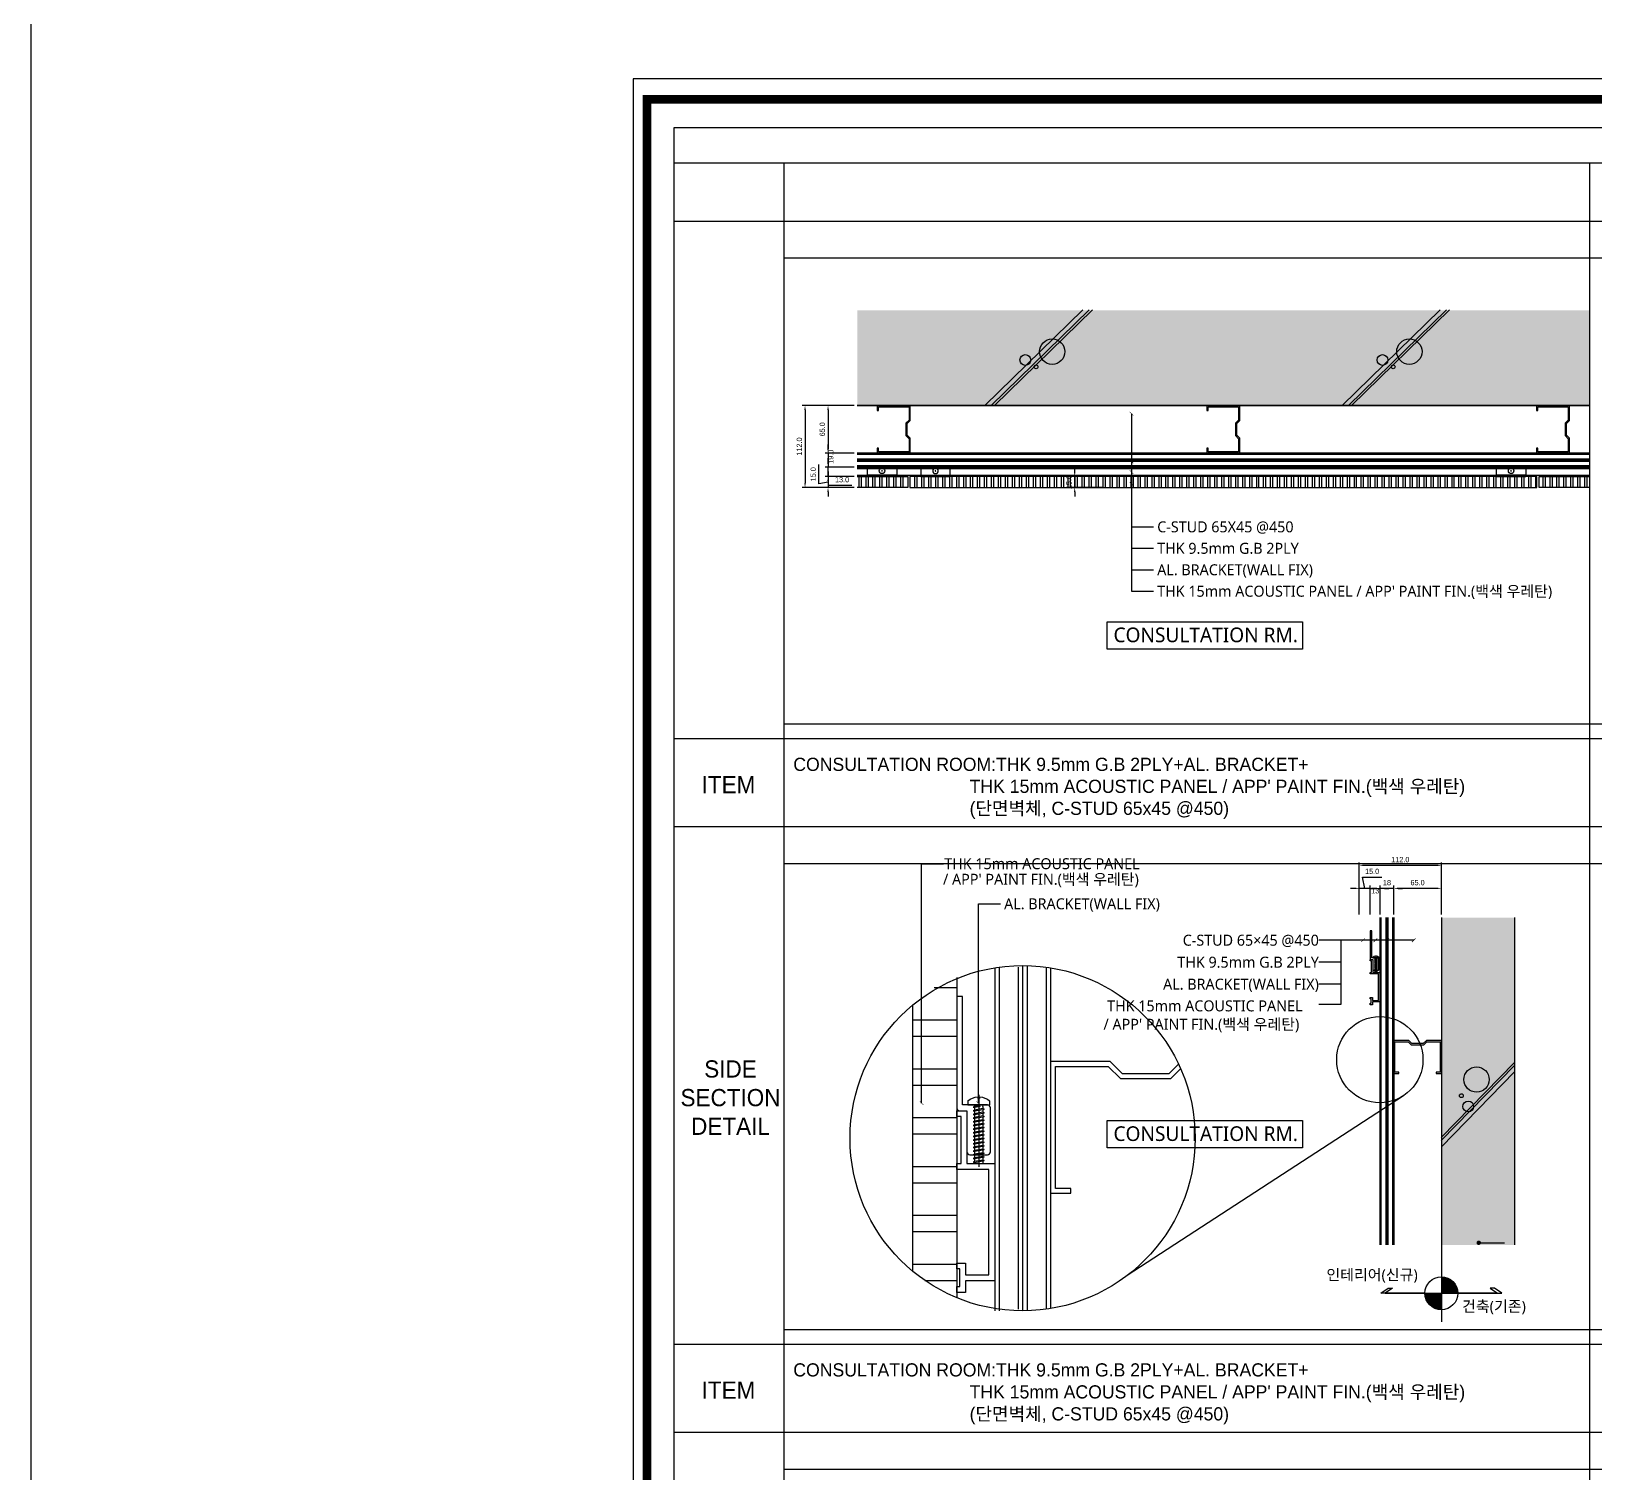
# Model space of a CAD drawing. Header units: millimetres. Extents: x 7297 to 60227, y -7497 to 19324.
# Drawn here: x 52155 to 54290, y -5437 to -3469 of the extents above; entities that cross this region are included whole.
import ezdxf
from ezdxf.enums import TextEntityAlignment as Align

# ---------------------------------------------------------------- set-up
doc = ezdxf.new("R2010")
doc.units = ezdxf.units.MM
for name, color, linetype in [('NS_AL_MOLD', 7, 'Continuous'), ('NS_BRACKET_NUTS', 1, 'Continuous'), ('NS_COL_CYAN', 4, 'Continuous'), ('NS_COL_L-GREY', 8, 'Continuous'), ('NS_COL_MAGENTA', 6, 'Continuous'), ('NS_COL_RED', 1, 'Continuous'), ('NS_COL_WHITE', 7, 'Continuous'), ('NS_COL_YELLOW', 2, 'Continuous'), ('NS_CON', 8, 'Continuous'), ('NS_CON_LINE', 2, 'Continuous'), ('NS_DIM', 1, 'Continuous'), ('NS_FORM', 7, 'Continuous'), ('NS_FRAME', 253, 'Continuous'), ('NS_TEXT', 2, 'Continuous'), ('NS_TEXT_TITLE', 141, 'Continuous')]:
    doc.layers.add(name, color=color, linetype=linetype)
doc.styles.add('DH-TEXT', font='')
doc.styles.add('DH-TITLE', font='')
doc.styles.add('Expo M', font='Expo M.ttf')
doc.styles.add('HY울름도M', font='')
doc.styles.add('MAIN FONT', font='')
doc.styles.add('TEXT', font='malgun.ttf', dxfattribs={"height": 1})
doc.styles.get('DH-TEXT').set_extended_font_data('Modern H Medium')
doc.styles.get('DH-TITLE').set_extended_font_data('Hyundai B Hinted')
doc.styles.get('HY울름도M').set_extended_font_data('GungsuhChe')
doc.styles.get('MAIN FONT').set_extended_font_data('HY울릉도L')
doc.dimstyles.new('DA-10-IN', dxfattribs={"dimscale": 10, "dimtxt": 1.5, "dimasz": 0.6, "dimexe": 1, "dimexo": 1, "dimgap": 0.5, "dimtad": 1, "dimdec": 0, "dimrnd": 0.05, "dimdsep": 46, "dimlunit": 6, "dimtxsty": 'HY울름도M', "dimblk": 'DOT', "dimcen": 2.5, "dimdle": 1, "dimclrd": 8, "dimclre": 8, "dimclrt": 7, "dimadec": 0, "dimazin": 0, "dimtfac": 1, "dimtdec": 0, "dimtix": 1, "dimtmove": 2, "dimatfit": 3, "dimldrblk": 'DOT', "dimfxl": 1, "dimlwd": -1, "dimlwe": -1, "dimarcsym": 0})
doc.dimstyles.new('IZM-GDSI(leader)-10(tick)', dxfattribs={"dimscale": 10, "dimtxt": 1, "dimasz": 0.5, "dimexe": 1, "dimexo": 2, "dimgap": 0.7, "dimtad": 1, "dimdec": 0, "dimrnd": 0.05, "dimdsep": 46, "dimlunit": 6, "dimtxsty": 'MAIN FONT', "dimblk": 'ARCHTICK', "dimcen": 2.5, "dimdle": 1, "dimclrd": 256, "dimclre": 256, "dimclrt": 7, "dimadec": 0, "dimazin": 0, "dimtfac": 1, "dimtdec": 0, "dimtix": 1, "dimtmove": 2, "dimatfit": 3, "dimldrblk": 'ARCHTICK', "dimfxl": 1, "dimlwd": -1, "dimlwe": -1, "dimarcsym": 0})
doc.dimstyles.new('N-SPACE', dxfattribs={"dimscale": 4, "dimtxt": 1.8, "dimasz": 1.5, "dimexe": 1, "dimexo": 1, "dimgap": 1, "dimtad": 1, "dimtoh": 1, "dimdec": 1, "dimzin": 1, "dimdsep": 46, "dimtxsty": 'Expo M', "dimcen": 2, "dimclrd": 1, "dimclre": 1, "dimclrt": 2, "dimadec": 1, "dimazin": 0, "dimtfac": 1, "dimtdec": 1, "dimtix": 1, "dimtmove": 1, "dimatfit": 3, "dimfxl": 1, "dimtolj": 1, "dimtzin": 1, "dimarcsym": 0})
pattern_1 = [(90, (-83503.491, -431231.584), (-9.525, 2e-15), []), (90, (-83500.316, -431228.409), (-9.525, 2e-15), [])]

# ---------------------------------------------------------------- blocks, each defined once
blk = doc.blocks.new('_ArchTick')
at = {"linetype": 'ByBlock', "const_width": 0.15}
blk.add_lwpolyline([(-0.5, -0.5), (0.5, 0.5)], dxfattribs=at)
blk = doc.blocks.new('*D628')
at = {"layer": 'NS_DIM', "color": 1, "lineweight": -2, "transparency": 16777216}
for p, q in [((54015.1, -4675.1), (54015.1, -4635.3)), ((54074.1, -4639.3), (54021.1, -4639.3)), ((54080.1, -4675.1), (54080.1, -4635.3))]:
    blk.add_line(p, q, dxfattribs=at)
at = {"layer": 'NS_DIM', "color": 1, "transparency": 16777216}
for points in [[(54021.1, -4638.3), (54021.1, -4640.3), (54015.1, -4639.3)], [(54074.1, -4638.3), (54074.1, -4640.3), (54080.1, -4639.3)]]:
    blk.add_solid(points, dxfattribs=at)
at = {"layer": 'NS_DIM', "color": 2, "transparency": 16777216, "insert": (54047.6, -4631.5), "char_height": 7.2, "attachment_point": 5, "style": 'Expo M'}
blk.add_mtext('\\A1;65.0', dxfattribs=at)
blk = doc.blocks.new('*D627')
at = {"layer": 'NS_DIM', "color": 1, "lineweight": -2, "transparency": 16777216}
for p, q in [((53990.6, -4639.3), (53984.6, -4639.3)), ((53996.6, -4675.1), (53996.6, -4635.3)), ((54015.1, -4639.3), (53996.6, -4639.3)), ((54015.1, -4675.1), (54015.1, -4635.3)), ((54021.1, -4639.3), (54027.1, -4639.3))]:
    blk.add_line(p, q, dxfattribs=at)
at = {"layer": 'NS_DIM', "color": 1, "transparency": 16777216}
for points in [[(53990.6, -4638.3), (53990.6, -4640.3), (53996.6, -4639.3)], [(54021.1, -4638.3), (54021.1, -4640.3), (54015.1, -4639.3)]]:
    blk.add_solid(points, dxfattribs=at)
at = {"layer": 'NS_DIM', "color": 2, "transparency": 16777216, "insert": (54005.9, -4631.5), "char_height": 7.2, "attachment_point": 5, "style": 'Expo M'}
blk.add_mtext('\\A1;18', dxfattribs=at)
blk = doc.blocks.new('*D626')
at = {"layer": 'NS_DIM', "color": 1, "lineweight": -2, "transparency": 16777216}
for p, q in [((53968.1, -4675.1), (53968.1, -4603.9)), ((54074.1, -4607.9), (53974.1, -4607.9)), ((54080.1, -4675.1), (54080.1, -4603.9))]:
    blk.add_line(p, q, dxfattribs=at)
at = {"layer": 'NS_DIM', "color": 1, "transparency": 16777216}
for points in [[(53974.1, -4606.9), (53974.1, -4608.9), (53968.1, -4607.9)], [(54074.1, -4606.9), (54074.1, -4608.9), (54080.1, -4607.9)]]:
    blk.add_solid(points, dxfattribs=at)
at = {"layer": 'NS_DIM', "color": 2, "transparency": 16777216, "insert": (54024.1, -4600.1), "char_height": 7.2, "attachment_point": 5, "style": 'Expo M'}
blk.add_mtext('\\A1;112.0', dxfattribs=at)
blk = doc.blocks.new('_Dot')
at = {"linetype": 'ByBlock', "lineweight": -2}
blk.add_line((-0.5, 0), (-1, 0), dxfattribs=at)
at = {"linetype": 'ByBlock', "const_width": 0.5}
blk.add_lwpolyline([(-0.25, 0, 1), (0.25, 0, 1)], format="xyb", close=True, dxfattribs=at)
blk = doc.blocks.new('판넬 브라켓')
for points in [[(20, 11.5), (20, 0), (-20, 0), (-20, 11.5)], [(-20, 2), (-20, 0), (20, 0), (20, 2)]]:
    blk.add_lwpolyline(points, close=True)
for radius in [3.72, 0.314]:
    blk.add_circle((0, 7.8), radius)
blk = doc.blocks.new('*D625')
at = {"layer": 'NS_DIM', "color": 1, "lineweight": -2, "transparency": 16777216}
for p, q in [((53617.3, -4077.2), (53575.5, -4077.2)), ((53579.5, -4071.2), (53579.5, -4065.2)), ((53579.5, -4092.2), (53579.5, -4077.2)), ((53617.3, -4092.2), (53575.5, -4092.2)), ((53579.5, -4098.2), (53579.5, -4104.2))]:
    blk.add_line(p, q, dxfattribs=at)
at = {"layer": 'NS_DIM', "color": 1, "transparency": 16777216}
for points in [[(53578.5, -4071.2), (53580.5, -4071.2), (53579.5, -4077.2)], [(53578.5, -4098.2), (53580.5, -4098.2), (53579.5, -4092.2)]]:
    blk.add_solid(points, dxfattribs=at)
at = {"layer": 'NS_DIM', "color": 2, "transparency": 16777216, "insert": (53571.7, -4084.7), "char_height": 7.2, "attachment_point": 5, "rotation": 90, "style": 'Expo M'}
blk.add_mtext('\\A1;15.0', dxfattribs=at)
blk = doc.blocks.new('*D624')
at = {"layer": 'NS_DIM', "color": 1, "lineweight": -2, "transparency": 16777216}
for p, q in [((53278.5, -3980.2), (53238.7, -3980.2)), ((53242.7, -3986.2), (53242.7, -4039.2)), ((53278.5, -4045.2), (53238.7, -4045.2))]:
    blk.add_line(p, q, dxfattribs=at)
at = {"layer": 'NS_DIM', "color": 1, "transparency": 16777216}
for points in [[(53241.7, -3986.2), (53243.7, -3986.2), (53242.7, -3980.2)], [(53241.7, -4039.2), (53243.7, -4039.2), (53242.7, -4045.2)]]:
    blk.add_solid(points, dxfattribs=at)
at = {"layer": 'NS_DIM', "color": 2, "transparency": 16777216, "insert": (53234.9, -4012.7), "char_height": 7.2, "attachment_point": 5, "rotation": 90, "style": 'Expo M'}
blk.add_mtext('\\A1;65.0', dxfattribs=at)
blk = doc.blocks.new('*D623')
at = {"layer": 'NS_DIM', "color": 1, "lineweight": -2, "transparency": 16777216}
for p, q in [((53278.5, -3980.2), (53207.3, -3980.2)), ((53211.3, -3986.2), (53211.3, -4086.2)), ((53278.5, -4092.2), (53207.3, -4092.2))]:
    blk.add_line(p, q, dxfattribs=at)
at = {"layer": 'NS_DIM', "color": 1, "transparency": 16777216}
for points in [[(53210.3, -3986.2), (53212.3, -3986.2), (53211.3, -3980.2)], [(53210.3, -4086.2), (53212.3, -4086.2), (53211.3, -4092.2)]]:
    blk.add_solid(points, dxfattribs=at)
at = {"layer": 'NS_DIM', "color": 2, "transparency": 16777216, "insert": (53203.5, -4036.2), "char_height": 7.2, "attachment_point": 5, "rotation": 90, "style": 'Expo M'}
blk.add_mtext('\\A1;112.0', dxfattribs=at)
blk = doc.blocks.new('*D622')
at = {"layer": 'NS_DIM', "color": 1, "lineweight": -2, "transparency": 16777216}
for p, q in [((53242.7, -4039.2), (53242.7, -4033.2)), ((53278.5, -4045.2), (53238.7, -4045.2)), ((53242.7, -4045.2), (53242.7, -4064.2)), ((53278.5, -4064.2), (53238.7, -4064.2)), ((53242.7, -4070.2), (53242.7, -4076.2))]:
    blk.add_line(p, q, dxfattribs=at)
at = {"layer": 'NS_DIM', "color": 1, "transparency": 16777216}
for points in [[(53241.7, -4039.2), (53243.7, -4039.2), (53242.7, -4045.2)], [(53241.7, -4070.2), (53243.7, -4070.2), (53242.7, -4064.2)]]:
    blk.add_solid(points, dxfattribs=at)
at = {"layer": 'NS_DIM', "color": 2, "transparency": 16777216, "insert": (53246.5, -4050), "char_height": 7.2, "attachment_point": 5, "rotation": 90, "style": 'Expo M'}
blk.add_mtext('\\A1;19.0', dxfattribs=at)
blk = doc.blocks.new('*D621')
at = {"layer": 'NS_DIM', "color": 1, "lineweight": -2, "transparency": 16777216}
for p, q in [((53242.7, -4058.2), (53242.7, -4052.2)), ((53278.5, -4064.2), (53238.7, -4064.2)), ((53278.5, -4077.2), (53238.7, -4077.2)), ((53242.7, -4077.2), (53242.7, -4064.2)), ((53242.7, -4083.2), (53242.7, -4089.2)), ((53275.2, -4089.2), (53242.7, -4089.2))]:
    blk.add_line(p, q, dxfattribs=at)
at = {"layer": 'NS_DIM', "color": 1, "transparency": 16777216}
for points in [[(53241.7, -4058.2), (53243.7, -4058.2), (53242.7, -4064.2)], [(53241.7, -4083.2), (53243.7, -4083.2), (53242.7, -4077.2)]]:
    blk.add_solid(points, dxfattribs=at)
at = {"layer": 'NS_DIM', "color": 2, "transparency": 16777216, "insert": (53261.9, -4081.4), "char_height": 7.2, "attachment_point": 5, "style": 'Expo M'}
blk.add_mtext('\\A1;13.0', dxfattribs=at)
blk = doc.blocks.new('*D620')
at = {"layer": 'NS_DIM', "color": 1, "lineweight": -2, "transparency": 16777216}
for p, q in [((53230.3, -4087.2), (53230.3, -4060.8)), ((53278.5, -4077.2), (53238.7, -4077.2)), ((53242.7, -4071.2), (53242.7, -4065.2)), ((53242.7, -4077.2), (53242.7, -4092.2)), ((53242.7, -4077.2), (53242.7, -4092.2)), ((53242.7, -4084.7), (53230.3, -4087.2)), ((53278.5, -4092.2), (53238.7, -4092.2)), ((53242.7, -4098.2), (53242.7, -4104.2))]:
    blk.add_line(p, q, dxfattribs=at)
at = {"layer": 'NS_DIM', "color": 1, "transparency": 16777216}
for points in [[(53241.7, -4071.2), (53243.7, -4071.2), (53242.7, -4077.2)], [(53241.7, -4098.2), (53243.7, -4098.2), (53242.7, -4092.2)]]:
    blk.add_solid(points, dxfattribs=at)
at = {"layer": 'NS_DIM', "color": 2, "transparency": 16777216, "insert": (53222.5, -4074), "char_height": 7.2, "attachment_point": 5, "rotation": 90, "style": 'Expo M'}
blk.add_mtext('\\A1;15.0', dxfattribs=at)
blk = doc.blocks.new('SDF222')
for p, q in [((0, 0.54), (0, 0)), ((0.63, 0), (0, 0)), ((0.31, 1.27), (0.31, -23.31)), ((0.63, 0.54), (0.63, 0)), ((-3.41, -0.85), (-3.41, -2.2)), ((4.02, -2.2), (-3.41, -2.2)), ((-1.1, -3.49), (-1.57, -3.61)), ((-1.57, -3.61), (-1.1, -3.88)), ((-1.1, -4.74), (-1.57, -4.86)), ((-1.57, -4.86), (-1.1, -5.14)), ((-1.1, -2.74), (-1.1, -3.49)), ((-1.1, -3.49), (1.72, -3.96)), ((-1.1, -3.88), (1.72, -4.35)), ((-1.1, -3.88), (-1.1, -4.74)), ((-1.1, -4.74), (1.72, -5.21)), ((-1.1, -5.14), (1.72, -5.61)), ((-1.1, -5.14), (-1.1, -5.99)), ((0.31, -2.47), (-0.16, -2.59)), ((-0.16, -2.59), (0.31, -2.86)), ((0.31, -2.47), (1.72, -2.7)), ((0.31, -2.86), (1.72, -3.1)), ((1.72, -2.7), (2.2, -2.98)), ((2.2, -2.98), (1.72, -3.1)), ((1.72, -3.1), (1.72, -3.96)), ((1.72, -3.96), (2.2, -4.23)), ((2.2, -4.23), (1.72, -4.35)), ((1.72, -4.35), (1.72, -5.21)), ((1.72, -5.21), (2.2, -5.49)), ((4.04, -0.85), (4.04, -2.2)), ((-1.1, -5.99), (-1.57, -6.12)), ((-1.57, -6.12), (-1.1, -6.39)), ((-1.1, -7.25), (-1.57, -7.37)), ((-1.57, -7.37), (-1.1, -7.65)), ((-1.1, -8.5), (-1.57, -8.62)), ((-1.57, -8.62), (-1.1, -8.9)), ((-1.1, -9.76), (-1.57, -9.88)), ((-1.57, -9.88), (-1.1, -10.16)), ((-1.1, -5.99), (1.72, -6.47)), ((-1.1, -6.39), (1.72, -6.86)), ((-1.1, -6.39), (-1.1, -7.25)), ((-1.1, -7.25), (1.72, -7.72)), ((-1.1, -7.65), (1.72, -8.12)), ((-1.1, -7.65), (-1.1, -8.5)), ((-1.1, -8.5), (1.72, -8.97)), ((-1.1, -8.9), (1.72, -9.37)), ((-1.1, -8.9), (-1.1, -9.76)), ((-1.1, -9.76), (1.72, -10.23)), ((-1.1, -10.16), (1.72, -10.63)), ((-1.1, -10.16), (-1.1, -11.01)), ((2.2, -5.49), (1.72, -5.61)), ((1.72, -5.61), (1.72, -6.47)), ((1.72, -6.47), (2.2, -6.74)), ((2.2, -6.74), (1.72, -6.86)), ((1.72, -6.86), (1.72, -7.72)), ((1.72, -7.72), (2.2, -8)), ((2.2, -8), (1.72, -8.12)), ((1.72, -8.12), (1.72, -8.97)), ((1.72, -8.97), (2.2, -9.25)), ((2.2, -9.25), (1.72, -9.37)), ((1.72, -9.37), (1.72, -10.23)), ((1.72, -10.23), (2.2, -10.51)), ((2.2, -10.51), (1.72, -10.63)), ((1.72, -10.63), (1.72, -11.48)), ((-1.1, -11.01), (-1.57, -11.13)), ((-1.57, -11.13), (-1.1, -11.41)), ((-1.1, -12.27), (-1.57, -12.39)), ((-1.57, -12.39), (-1.1, -12.66)), ((-1.1, -13.52), (-1.57, -13.64)), ((-1.57, -13.64), (-1.1, -13.92)), ((-1.1, -14.78), (-1.57, -14.9)), ((-1.57, -14.9), (-1.1, -15.17)), ((-1.1, -11.01), (1.72, -11.48)), ((-1.1, -11.41), (1.72, -11.88)), ((-1.1, -11.41), (-1.1, -12.27)), ((-1.1, -12.27), (1.72, -12.74)), ((-1.1, -12.66), (1.72, -13.13)), ((-1.1, -12.66), (-1.1, -13.52)), ((-1.1, -13.52), (1.72, -13.99)), ((-1.1, -13.92), (1.72, -14.39)), ((-1.1, -13.92), (-1.1, -14.78)), ((-1.1, -14.78), (1.72, -15.25)), ((-1.1, -15.17), (1.72, -15.64)), ((-1.1, -15.17), (-1.1, -16.03)), ((1.72, -11.48), (2.2, -11.76)), ((2.2, -11.76), (1.72, -11.88)), ((1.72, -11.88), (1.72, -12.74)), ((1.72, -12.74), (2.2, -13.01)), ((2.2, -13.01), (1.72, -13.13)), ((1.72, -13.13), (1.72, -13.99)), ((1.72, -13.99), (2.2, -14.27)), ((2.2, -14.27), (1.72, -14.39)), ((1.72, -14.39), (1.72, -15.25)), ((1.72, -15.25), (2.2, -15.52)), ((2.2, -15.52), (1.72, -15.64)), ((1.72, -15.64), (1.72, -16.5)), ((-1.1, -16.03), (-1.57, -16.15)), ((-1.57, -16.15), (-1.1, -16.43)), ((-1.1, -17.28), (-1.57, -17.4)), ((-1.57, -17.4), (-1.1, -17.68)), ((-1.1, -18.54), (-1.57, -18.66)), ((-1.57, -18.66), (-1.1, -18.94)), ((-1.1, -19.79), (-1.57, -19.91)), ((-1.57, -19.91), (-1.1, -20.19)), ((-1.1, -21.05), (-1.57, -21.17)), ((-1.57, -21.17), (-1.1, -21.45)), ((-1.1, -16.03), (1.72, -16.5)), ((-1.1, -16.43), (1.72, -16.9)), ((-1.1, -16.43), (-1.1, -17.28)), ((-1.1, -17.28), (1.72, -17.75)), ((-1.1, -17.68), (1.72, -18.15)), ((-1.1, -17.68), (-1.1, -18.54)), ((-1.1, -18.54), (1.72, -19.01)), ((-1.1, -18.94), (1.72, -19.41)), ((-1.1, -18.94), (-1.1, -19.79)), ((-1.1, -19.79), (1.72, -20.26)), ((-1.1, -20.19), (1.72, -20.66)), ((-1.1, -20.19), (-1.1, -21.05)), ((-1.1, -21.05), (1.72, -21.52)), ((1.72, -16.5), (2.2, -16.78)), ((2.2, -16.78), (1.72, -16.9)), ((1.72, -16.9), (1.72, -17.75)), ((1.72, -17.75), (2.2, -18.03)), ((2.2, -18.03), (1.72, -18.15)), ((1.72, -18.15), (1.72, -19.01)), ((1.72, -19.01), (2.2, -19.29)), ((2.2, -19.29), (1.72, -19.41)), ((1.72, -19.41), (1.72, -20.26)), ((1.72, -20.26), (2.2, -20.54)), ((2.2, -20.54), (1.72, -20.66)), ((1.72, -20.66), (1.72, -21.52)), ((-1.1, -21.45), (1.72, -21.92)), ((-1.1, -21.45), (-1.1, -22.2)), ((1.72, -21.52), (2.2, -21.8)), ((2.2, -21.8), (1.72, -21.92)), ((1.72, -21.92), (1.72, -22.2))]:
    blk.add_line(p, q)
for centre, radius, start, end in [((0.31, -5.1), 5.64, 93.1847, 131.2787), ((0.31, -5.1), 5.64, 48.7213, 86.8153), ((-1.65, -2.74), 0.549, 0, 90), ((2.27, -2.74), 0.549, 90, 175.7155)]:
    blk.add_arc(centre, radius, start, end)
blk = doc.blocks.new('*D619')
at = {"layer": 'NS_DIM', "color": 1, "lineweight": -2, "transparency": 16777216}
for p, q in [((53977.1, -4639.3), (53971.1, -4639.3)), ((53983.1, -4675.1), (53983.1, -4635.3)), ((53983.1, -4639.3), (53996.6, -4639.3)), ((53996.6, -4675.1), (53996.6, -4635.3)), ((54002.6, -4639.3), (54008.6, -4639.3))]:
    blk.add_line(p, q, dxfattribs=at)
at = {"layer": 'NS_DIM', "color": 1, "transparency": 16777216}
for points in [[(53977.1, -4638.3), (53977.1, -4640.3), (53983.1, -4639.3)], [(54002.6, -4638.3), (54002.6, -4640.3), (53996.6, -4639.3)]]:
    blk.add_solid(points, dxfattribs=at)
at = {"layer": 'NS_DIM', "color": 2, "transparency": 16777216, "insert": (53989.9, -4642.7), "char_height": 7.2, "attachment_point": 5, "style": 'Expo M'}
blk.add_mtext('\\A1;13', dxfattribs=at)
blk = doc.blocks.new('*D618')
at = {"layer": 'NS_DIM', "color": 1, "lineweight": -2, "transparency": 16777216}
for p, q in [((53975.6, -4639.3), (53972.4, -4624)), ((53972.4, -4624), (53998.8, -4624)), ((53962.1, -4639.3), (53956.1, -4639.3)), ((53968.1, -4675.1), (53968.1, -4635.3)), ((53983.1, -4639.3), (53968.1, -4639.3)), ((53983.1, -4639.3), (53968.1, -4639.3)), ((53983.1, -4675.1), (53983.1, -4635.3)), ((53989.1, -4639.3), (53995.1, -4639.3))]:
    blk.add_line(p, q, dxfattribs=at)
at = {"layer": 'NS_DIM', "color": 1, "transparency": 16777216}
for points in [[(53962.1, -4638.3), (53962.1, -4640.3), (53968.1, -4639.3)], [(53989.1, -4638.3), (53989.1, -4640.3), (53983.1, -4639.3)]]:
    blk.add_solid(points, dxfattribs=at)
at = {"layer": 'NS_DIM', "color": 2, "transparency": 16777216, "insert": (53985.6, -4616.2), "char_height": 7.2, "attachment_point": 5, "style": 'Expo M'}
blk.add_mtext('\\A1;15.0', dxfattribs=at)
blk = doc.blocks.new('AL-TEMPLATE')
at = {"color": 7, "ltscale": 2}
blk.add_lwpolyline([(1972.34, 1515.25), (1972.34, 921.25), (2812.34, 921.25), (2812.34, 1515.25)], close=True, dxfattribs=at)
at = {"color": 8, "const_width": 2.5}
blk.add_lwpolyline([(1976.34, 1509.45), (2808.34, 1509.45), (2808.34, 927.05), (1976.34, 927.05)], close=True, dxfattribs=at)
at = {"color": 9}
blk.add_lwpolyline([(1984.07, 1501.32), (2709.08, 1501.32), (2709.08, 935.18), (1984.07, 935.18)], close=True, dxfattribs=at)

msp = doc.modelspace()

# ---------------------------------------------------------------- hatches: boundary and pattern name
at = {"layer": 'NS_COL_MAGENTA'}
h = msp.add_hatch(dxfattribs=at)
h.set_pattern_fill('ANSI32', color=256, angle=45, style=0)
h.set_pattern_definition(pattern_1)
h.paths.add_polyline_path([(53282.54, -4077.22), (53282.54, -4092.22), (53351.55, -4092.22), (53351.55, -4077.22)])
h = msp.add_hatch(dxfattribs=at)
h.set_pattern_fill('ANSI32', color=256, angle=45, style=0)
h.set_pattern_definition(pattern_1)
h.paths.add_polyline_path([(54210.5, -4092.22), (54210.5, -4077.22), (53354.55, -4077.22), (53354.55, -4092.22)])
h = msp.add_hatch(dxfattribs=at)
h.set_pattern_fill('ANSI32', color=256, angle=45, style=0)
h.set_pattern_definition([(90, (-37202, -400507.326), (-9.525, 2e-15), []), (90, (-37198.825, -400504.151), (-9.525, 2e-15), [])])
h.paths.add_polyline_path([(54282.51, -4092.22), (54282.51, -4077.22), (54213.5, -4077.22), (54213.5, -4092.22)])
h = msp.add_hatch(dxfattribs=at)
h.set_pattern_fill('ANSI32', color=256, scale=7, angle=135, style=0)
h.set_pattern_definition([(180, (-37202, -400557.326), (-7e-15, -66.675), []), (180, (-37224.225, -400535.1), (-7e-15, -66.675), [])])
edge = h.paths.add_edge_path()
edge.add_arc((53508.39, -4980.33), 235.66, 230.46732, 247.5479)
edge.add_line((53418.39, -5198.12), (53418.39, -4771.03))
edge.add_line((53418.39, -4771.03), (53394.58, -4771.03))
edge.add_arc((53508.39, -5006.69), 261.7, 115.77904, 124.97163)
edge.add_line((53358.39, -4792.24), (53358.39, -5162.08))
at = {"layer": 'NS_CON'}
for points in [[(53282.51, -3850.22), (53282.51, -3980.22), (54282.51, -3980.22), (54282.51, -3850.22)], [(54080.11, -5126.03), (54180.11, -5126.03), (54180.11, -4679.13), (54080.11, -4679.13)], [(54080.11, -5126.03), (54180.11, -5126.03), (54180.11, -4679.13), (54080.11, -4679.13)]]:
    msp.add_hatch(color=256, dxfattribs=at).paths.add_polyline_path(points)

# ---------------------------------------------------------------- linework, layer by layer
at = {"layer": 'NS_AL_MOLD', "elevation": 45822.31}
msp.add_lwpolyline([(53985.11, -4697.21), (53983.11, -4697.21), (53983.11, -4735.21, 0.4142136), (53984.11, -4736.21), (53986.61, -4736.21), (53986.61, -4750.21, 0.4142136), (53987.61, -4751.21), (53993.61, -4751.21, 0.4142136), (53994.61, -4750.21), (53994.61, -4735.21, 0.4142136), (53993.61, -4734.21), (53985.11, -4734.21), (53985.11, -4697.21)], format="xyb", dxfattribs=at)
msp.add_lwpolyline([(53983.11, -4756.21), (53983.11, -4754.21), (53984.61, -4754.21), (53984.61, -4738.21), (53983.11, -4738.21), (53983.11, -4736.21), (53986.61, -4736.21), (53986.61, -4754.21), (53996.11, -4754.21), (53996.11, -4794.21), (53986.17, -4794.21), (53986.17, -4798.21), (53983.11, -4798.21), (53983.11, -4796.21), (53984.17, -4796.21), (53984.17, -4790.21), (53983.11, -4790.21), (53983.11, -4788.21), (53986.17, -4788.21), (53986.17, -4792.21), (53994.11, -4792.21), (53994.11, -4756.21)], close=True, dxfattribs=at)
at = {"layer": 'NS_AL_MOLD'}
msp.add_lwpolyline([(53426.39, -4786.87), (53418.39, -4786.87), (53418.39, -4938.87, 0.4142136), (53422.39, -4942.87), (53432.39, -4942.87), (53432.39, -4998.87, 0.4142136), (53436.39, -5002.87), (53460.39, -5002.87, 0.4142136), (53464.39, -4998.87), (53464.39, -4938.87, 0.4142136), (53460.39, -4934.87), (53426.39, -4934.87), (53426.39, -4786.87)], format="xyb", dxfattribs=at)
msp.add_lwpolyline([(53418.39, -5022.87), (53418.39, -5014.87), (53424.39, -5014.87), (53424.39, -4950.87), (53418.39, -4950.87), (53418.39, -4942.87), (53432.39, -4942.87), (53432.39, -5014.87), (53470.39, -5014.87), (53470.39, -5174.87), (53430.6, -5174.87), (53430.6, -5190.87), (53418.39, -5190.87), (53418.39, -5182.87), (53422.6, -5182.87), (53422.6, -5158.87), (53418.39, -5158.87), (53418.39, -5150.87), (53430.6, -5150.87), (53430.6, -5166.87), (53462.39, -5166.87), (53462.39, -5022.87)], close=True, dxfattribs=at)
at = {"layer": 'NS_COL_CYAN', "elevation": -45822.31}
for points in [[(53282.54, -4077.22), (53351.55, -4077.22), (53351.55, -4092.22), (53282.54, -4092.22)], [(54282.51, -4092.22), (54213.5, -4092.22), (54213.5, -4077.22), (54282.51, -4077.22)]]:
    msp.add_lwpolyline(points, dxfattribs=at)
msp.add_lwpolyline([(54210.5, -4092.22), (54210.5, -4077.22), (53354.55, -4077.22), (53354.55, -4092.22)], close=True, dxfattribs=at)
at = {"layer": 'NS_COL_CYAN'}
for points in [[(53418.39, -4760.95), (53418.39, -5198.12)], [(53358.39, -5162.08), (53358.39, -4798.58)]]:
    msp.add_lwpolyline(points, dxfattribs=at)
at = {"layer": 'NS_COL_L-GREY'}
for p, q in [((53997.61, -4679.15), (53997.61, -5126.05)), ((54004.11, -4679.12), (54004.11, -5126.02)), ((54007.11, -4679.15), (54007.11, -5126.05)), ((54013.61, -4679.12), (54013.61, -5126.02)), ((53476.39, -4746.86), (53476.39, -5215.91)), ((53476.39, -4746.95), (53476.39, -5213.8)), ((53502.39, -4746.86), (53502.39, -5213.8)), ((53514.39, -4744.75), (53514.39, -5215.91)), ((53540.39, -4746.86), (53540.39, -5213.8))]:
    msp.add_line(p, q, dxfattribs=at)
at = {"layer": 'NS_COL_MAGENTA', "ltscale": 50}
msp.add_lwpolyline([(54282.51, -4064.22), (54238.51, -4064.22)], dxfattribs=at)
at = {"layer": 'NS_COL_RED'}
for p, q in [((53032.51, -3648.69), (56482.51, -3648.69)), ((53182.51, -3648.69), (53182.51, -6208.7)), ((54282.51, -3648.69), (54282.51, -6208.7)), ((53032.51, -3728.7), (56482.51, -3728.7)), ((54282.51, -4065.75), (53282.54, -4065.75)), ((54282.51, -4065.84), (53282.54, -4065.84)), ((54282.51, -4065.98), (53282.54, -4065.98)), ((54282.51, -4066.22), (53282.54, -4066.22)), ((54282.51, -4066.42), (53282.54, -4066.42)), ((54282.51, -4066.72), (53282.54, -4066.72)), ((53282.54, -4075.22), (54282.51, -4075.22)), ((56482.51, -4555.37), (53032.51, -4555.37))]:
    msp.add_line(p, q, dxfattribs=at)
msp.add_lwpolyline([(53282.54, -4065.72), (54282.51, -4065.72)], dxfattribs=at)
at = {"layer": 'NS_COL_WHITE', "ltscale": 50}
for p, q in [((53996.11, -4679.12), (53996.11, -5126.02)), ((54005.61, -4679.12), (54005.61, -5126.02)), ((54005.61, -4679.12), (54005.61, -5126.02)), ((54015.11, -4679.12), (54015.11, -5126.02)), ((53470.39, -4747.76), (53470.39, -5215.99)), ((53470.39, -4747.76), (53470.39, -5212.9)), ((53508.39, -4744.67), (53508.39, -5215.99)), ((53508.39, -4747.76), (53508.39, -5212.9)), ((53546.39, -4747.76), (53546.39, -5212.9))]:
    msp.add_line(p, q, dxfattribs=at)
at = {"layer": 'NS_COL_WHITE', "ltscale": 0.5}
for p, q in [((54080.11, -5112.42), (54080.11, -5192.1)), ((54039.61, -5192.1), (54120.61, -5192.1)), ((54080.11, -5192.1), (54080.11, -5230.97))]:
    msp.add_line(p, q, dxfattribs=at)
at = {"layer": 'NS_COL_WHITE', "ltscale": 50}
for points in [[(54282.51, -4045.22), (53282.51, -4045.22)], [(54282.51, -4054.72), (53282.51, -4054.72)], [(54282.51, -4054.72), (53282.51, -4054.72)], [(54282.51, -4064.22), (53282.51, -4064.22)]]:
    msp.add_lwpolyline(points, dxfattribs=at)
at = {"layer": 'NS_COL_WHITE', "ltscale": 0.5, "const_width": 22.5}
for points in [[(54068.86, -5192.1, 0.4142136), (54080.11, -5203.35, 1)], [(54091.36, -5192.1, 0.4142136), (54080.11, -5180.85, 1)]]:
    msp.add_lwpolyline(points, format="xyb", dxfattribs=at)
at = {"layer": 'NS_COL_WHITE', "ltscale": 0.5}
msp.add_circle((54080.11, -5192.1), 22.5, dxfattribs=at)
at = {"layer": 'NS_COL_YELLOW', "ltscale": 0.05}
msp.add_line((54028.42, -4922.46), (53650.95, -5167.98), dxfattribs=at)
at = {"layer": 'NS_COL_YELLOW', "ltscale": 0.1}
msp.add_lwpolyline([(53282.51, -3980.22), (54282.51, -3980.22)], dxfattribs=at)
at = {"layer": 'NS_COL_YELLOW', "ltscale": 0.05}
for centre, radius in [((53508.39, -4980.33), 235.66), ((53996.11, -4873.19), 58.91)]:
    msp.add_circle(centre, radius, dxfattribs=at)
at = {"layer": 'NS_CON', "ltscale": 3}
for p, q in [((54180.07, -4876.98), (54080.07, -4979.29)), ((54180.07, -4881.28), (54080.07, -4983.57)), ((54180.07, -4889.86), (54080.11, -4992.09))]:
    msp.add_line(p, q, dxfattribs=at)
for centre, radius in [((54128.2, -4900.33), 17.3), ((54107.45, -4922.39), 2.63), ((54116.84, -4937.03), 7.33)]:
    msp.add_circle(centre, radius, dxfattribs=at)
at = {"layer": 'NS_CON_LINE', "ltscale": 3}
for p, q in [((53590.75, -3849.45), (53457, -3980.22)), ((53599.34, -3849.45), (53465.53, -3980.27)), ((53603.64, -3849.45), (53469.81, -3980.27)), ((54078.4, -3849.45), (53944.66, -3980.22)), ((54086.99, -3849.45), (53953.18, -3980.27)), ((54091.29, -3849.45), (53957.46, -3980.27))]:
    msp.add_line(p, q, dxfattribs=at)
at = {"layer": 'NS_CON_LINE'}
for p, q in [((54080.11, -4679.13), (54080.11, -5126.03)), ((54180.11, -4679.13), (54180.11, -5126.03))]:
    msp.add_line(p, q, dxfattribs=at)
at = {"layer": 'NS_CON_LINE', "ltscale": 3}
for centre, radius in [((53548.77, -3906.66), 17.3), ((54036.42, -3906.66), 17.3), ((53512.06, -3918.02), 7.33), ((53526.7, -3927.42), 2.63), ((53999.72, -3918.02), 7.33), ((54014.36, -3927.42), 2.63)]:
    msp.add_circle(centre, radius, dxfattribs=at)
at = {"layer": 'NS_DIM'}
for p, q in [((53182.51, -3778.7), (56482.51, -3778.7)), ((56482.51, -4415.37), (53182.51, -4415.37)), ((56482.51, -4435.37), (53032.51, -4435.37)), ((53182.51, -4605.37), (56482.51, -4605.37)), ((56482.51, -5242.03), (53182.51, -5242.03)), ((56482.51, -5262.03), (53032.51, -5262.03)), ((56482.51, -5382.03), (53032.51, -5382.03)), ((53182.51, -5432.03), (56482.51, -5432.03))]:
    msp.add_line(p, q, dxfattribs=at)
for points in [[(53942.9, -4710.09), (53942.9, -4740.09), (53912.9, -4740.09)], [(53942.9, -4740.09), (53942.9, -4770.09), (53912.9, -4770.09)], [(53942.9, -4770.09), (53942.9, -4798.03), (53912.9, -4798.03)]]:
    msp.add_lwpolyline(points, dxfattribs=at)
at = {"layer": 'NS_FORM'}
for p, q in [((53997.61, -5192.1), (54007.47, -5184.87)), ((54013.31, -5184.87), (54003.45, -5192.1)), ((54007.47, -5184.87), (54013.31, -5184.87)), ((54152.76, -5184.87), (54146.92, -5184.87)), ((54146.92, -5184.87), (54156.78, -5192.1)), ((54162.62, -5192.1), (54152.76, -5184.87)), ((54057.61, -5192.1), (53997.61, -5192.1)), ((54003.45, -5192.1), (54057.61, -5192.1)), ((54057.61, -5192.1), (54057.61, -5192.1)), ((54102.61, -5192.1), (54162.62, -5192.1)), ((54156.78, -5192.1), (54102.61, -5192.1)), ((54102.61, -5192.1), (54102.61, -5192.1))]:
    msp.add_line(p, q, dxfattribs=at)
msp.add_lwpolyline([(52154.82, -2558.01), (57621.32, -2558.01), (57621.32, -7497.15), (52154.82, -7497.15)], close=True, dxfattribs=at)
at = {"layer": 'NS_FRAME'}
for p, q in [((53282.51, -4046.72), (54282.51, -4046.72)), ((54282.51, -4053.22), (53282.51, -4053.22)), ((53282.51, -4056.22), (54282.51, -4056.22)), ((54282.51, -4062.72), (53282.51, -4062.72)), ((54282.51, -4062.72), (54238.51, -4062.72))]:
    msp.add_line(p, q, dxfattribs=at)
msp.add_lwpolyline([(54282.51, -3980.22), (53282.51, -3980.22)], dxfattribs=at)
at = {"layer": 'NS_FRAME', "ltscale": 10}
for points in [[(53310.01, -3980.22), (53310.01, -3987.19), (53311.68, -3987.19), (53311.68, -3981.9), (53353.34, -3981.9), (53353.34, -3999.96), (53349.16, -4004.14), (53349.16, -4021.31), (53353.34, -4025.49), (53353.34, -4043.55), (53311.68, -4043.55), (53311.68, -4038.26), (53310.01, -4038.26), (53310.01, -4045.22), (53355.01, -4045.22), (53355.01, -4024.8), (53350.83, -4020.62), (53350.83, -4004.83), (53355.01, -4000.65), (53355.01, -3980.22)], [(53760.01, -3980.22), (53760.01, -3987.19), (53761.68, -3987.19), (53761.68, -3981.9), (53803.34, -3981.9), (53803.34, -3999.96), (53799.16, -4004.14), (53799.16, -4021.31), (53803.34, -4025.49), (53803.34, -4043.55), (53761.68, -4043.55), (53761.68, -4038.26), (53760.01, -4038.26), (53760.01, -4045.22), (53805.01, -4045.22), (53805.01, -4024.8), (53800.83, -4020.62), (53800.83, -4004.83), (53805.01, -4000.65), (53805.01, -3980.22)], [(53760.01, -3980.22), (53760.01, -3987.19), (53761.68, -3987.19), (53761.68, -3981.9), (53803.34, -3981.9), (53803.34, -3999.96), (53799.16, -4004.14), (53799.16, -4021.31), (53803.34, -4025.49), (53803.34, -4043.55), (53761.68, -4043.55), (53761.68, -4038.26), (53760.01, -4038.26), (53760.01, -4045.22), (53805.01, -4045.22), (53805.01, -4024.8), (53800.83, -4020.62), (53800.83, -4004.83), (53805.01, -4000.65), (53805.01, -3980.22)], [(54210.01, -3980.22), (54210.01, -3987.19), (54211.68, -3987.19), (54211.68, -3981.9), (54253.34, -3981.9), (54253.34, -3999.96), (54249.16, -4004.14), (54249.16, -4021.31), (54253.34, -4025.49), (54253.34, -4043.55), (54211.68, -4043.55), (54211.68, -4038.26), (54210.01, -4038.26), (54210.01, -4045.22), (54255.01, -4045.22), (54255.01, -4024.8), (54250.83, -4020.62), (54250.83, -4004.83), (54255.01, -4000.65), (54255.01, -3980.22)], [(54210.01, -3980.22), (54210.01, -3987.19), (54211.68, -3987.19), (54211.68, -3981.9), (54253.34, -3981.9), (54253.34, -3999.96), (54249.16, -4004.14), (54249.16, -4021.31), (54253.34, -4025.49), (54253.34, -4043.55), (54211.68, -4043.55), (54211.68, -4038.26), (54210.01, -4038.26), (54210.01, -4045.22), (54255.01, -4045.22), (54255.01, -4024.8), (54250.83, -4020.62), (54250.83, -4004.83), (54255.01, -4000.65), (54255.01, -3980.22)], [(54015.11, -4892.03), (54022.08, -4892.03), (54022.08, -4890.35), (54016.79, -4890.35), (54016.79, -4848.7), (54034.85, -4848.7), (54039.03, -4852.88), (54056.2, -4852.88), (54060.38, -4848.7), (54078.44, -4848.7), (54078.44, -4890.35), (54073.15, -4890.35), (54073.15, -4892.03), (54080.11, -4892.03), (54080.11, -4847.03), (54059.69, -4847.03), (54055.51, -4851.2), (54039.72, -4851.2), (54035.54, -4847.03), (54015.11, -4847.03)]]:
    msp.add_lwpolyline(points, close=True, dxfattribs=at)
msp.add_lwpolyline([(53721.2, -4879.11), (53707.96, -4892.34), (53644.82, -4892.34), (53628.11, -4875.63), (53546.39, -4875.63), (53546.39, -5055.63), (53574.25, -5055.63), (53574.25, -5048.94), (53553.08, -5048.94), (53553.08, -4882.31), (53625.34, -4882.31), (53642.05, -4899.03), (53710.73, -4899.03), (53724.17, -4885.59)], dxfattribs=at)
at = {"layer": 'NS_TEXT'}
for points in [[(53890.66, -4312.58), (53623.97, -4312.58), (53623.97, -4275.49), (53890.66, -4275.49)], [(53890.66, -4993.46), (53623.97, -4993.46), (53623.97, -4956.37), (53890.66, -4956.37)]]:
    msp.add_lwpolyline(points, close=True, dxfattribs=at)

# ---------------------------------------------------------------- block references
at = {"layer": 'NS_BRACKET_NUTS', "xscale": -1}
msp.add_blockref('SDF222', (53990.93, -4732.01, 45822.31), dxfattribs=at)
at = {"layer": 'NS_COL_RED', "xscale": -4, "yscale": 4, "zscale": 4}
msp.add_blockref('SDF222', (53449.65, -4926.09), dxfattribs=at)
at = {"layer": 'NS_COL_WHITE'}
for p in [(53316.43, -4077.22, -45822.31), (54175.37, -4077.22, -45822.31)]:
    msp.add_blockref('판넬 브라켓', p, dxfattribs=at)
at = {"layer": 'NS_COL_WHITE', "xscale": -1}
msp.add_blockref('판넬 브라켓', (53389.43, -4077.22, -45822.31), dxfattribs=at)
at = {"layer": 'NS_FORM', "xscale": 4.758564927853953, "yscale": 4.758564927853953, "zscale": 4.758564927853953}
msp.add_blockref('AL-TEMPLATE', (43591.17, -10744.83), dxfattribs=at)

# ---------------------------------------------------------------- texts
at = {"layer": 'NS_TEXT'}
for s, insert, char_height, width, attachment_point, style in [("{\\C256;CONSULTATION ROOM:THK 9.5mm G.B 2PLY+AL. BRACKET+\\P                                    THK 15mm ACOUSTIC PANEL / APP' PAINT FIN.(백색 우레탄)\\P                                    (단면벽체, C-STUD 65x45 @450)}", (53195.27, -4461), 18, 1048.4639, 1, 'DH-TEXT'), ('ITEM', (53106.76, -4485.91), 23.477, 167.0872, 2, 'DH-TITLE'), ('SIDE SECTION\\PDETAIL', (53109.52, -4874.08), 23.4765, 167.0872, 2, 'DH-TITLE'), ("{\\C256;CONSULTATION ROOM:THK 9.5mm G.B 2PLY+AL. BRACKET+\\P                                    THK 15mm ACOUSTIC PANEL / APP' PAINT FIN.(백색 우레탄)\\P                                    (단면벽체, C-STUD 65x45 @450)}", (53195.27, -5287.66), 18, 1048.4639, 1, 'DH-TEXT'), ('ITEM', (53106.76, -5312.58), 23.477, 167.0872, 2, 'DH-TITLE')]:
    msp.add_mtext(s, dxfattribs=dict(at, insert=insert, char_height=char_height, width=width, attachment_point=attachment_point, style=style))
at = {"layer": 'NS_TEXT_TITLE', "style": 'TEXT'}
for s, p in [(' C-STUD 65X45 @450', (53687.08, -4145.81)), (' THK 9.5mm G.B 2PLY', (53687.08, -4175.1)), (' AL. BRACKET(WALL FIX)', (53687.08, -4204.39)), (" THK 15mm ACOUSTIC PANEL / APP' PAINT FIN.(백색 우레탄)", (53687.08, -4233.68)), (' THK 15mm ACOUSTIC PANEL', (53396.28, -4605.65)), ("/ APP' PAINT FIN.(백색 우레탄)", (53399.63, -4626.93)), (' AL. BRACKET(WALL FIX)', (53478.05, -4660.37)), (' THK 15mm ACOUSTIC PANEL', (53618.74, -4799.73)), ("/ APP' PAINT FIN.(백색 우레탄)", (53618.74, -4824.87))]:
    msp.add_text(s, height=15, dxfattribs=at).set_placement(p, align=Align.MIDDLE_LEFT)
for p in [(53758.37, -4293.28), (53758.37, -4974.16)]:
    msp.add_text('CONSULTATION RM.', height=20, dxfattribs=at).set_placement(p, align=Align.MIDDLE_CENTER)
for s, p in [('C-STUD 65×45 @450', (53912.9, -4710.09)), ('THK 9.5mm G.B 2PLY', (53912.9, -4740.09)), (' AL. BRACKET(WALL FIX)', (53912.9, -4770.09))]:
    msp.add_text(s, height=15, dxfattribs=at).set_placement(p, align=Align.MIDDLE_RIGHT)
for s, p in [('인테리어(신규)', (53923.19, -5174.33)), ('건축(기존)', (54108.47, -5217.41))]:
    msp.add_text(s, height=15, dxfattribs=at).set_placement(p)

# ---------------------------------------------------------------- dimensions: what is measured, and where the dimension line sits
at = {"layer": 'NS_DIM'}
for base, p1, p2, picture, middle in [((53211.3, -4092.22), (53282.51, -3980.22), (53282.51, -4092.22, -45822.31), '*D623', (53203.51, -4036.22)), ((53242.7, -4045.22), (53282.51, -3980.22), (53282.51, -4045.22), '*D624', (53234.92, -4012.72)), ((53579.49, -4077.22), (53621.3, -4092.22, 0), (53621.3, -4077.22, 0), '*D625', (53571.71, -4084.72))]:
    dim = msp.add_linear_dim(base=base, p1=p1, p2=p2, angle=90, dimstyle='N-SPACE', dxfattribs=at)
    dim.commit()
    dim.dimension.update_dxf_attribs({"geometry": picture, "text_midpoint": middle})
for base, p1, p2, angle, picture, middle in [((53242.7, -4064.22), (53282.51, -4045.22), (53282.51, -4064.22), 90, '*D622', (53254.31, -4049.97)), ((53242.7, -4064.22), (53282.54, -4077.22, -45822.31), (53282.51, -4064.22), 270, '*D621', (53254.31, -4078.47)), ((53242.7, -4092.22), (53282.54, -4077.22, -45822.31), (53282.51, -4092.22, -45822.31), 90, '*D620', (53230.3, -4083.18))]:
    dim = msp.add_linear_dim(base=base, p1=p1, p2=p2, angle=angle, dimstyle='N-SPACE', dxfattribs=at)
    dim.commit()
    dim.dimension.update_dxf_attribs({"geometry": picture, "text_midpoint": middle, "dimtype": 128})
for base, p2, picture, middle in [((53968.11, -4607.91), (53968.11, -4679.12, 0), '*D626', (54024.11, -4600.12)), ((54015.11, -4639.31), (54015.11, -4679.12), '*D628', (54047.61, -4631.53))]:
    dim = msp.add_linear_dim(base=base, p1=(54080.11, -4679.12), p2=p2, dimstyle='N-SPACE', dxfattribs=at)
    dim.commit()
    dim.dimension.update_dxf_attribs({"geometry": picture, "text_midpoint": middle})
dim = msp.add_linear_dim(base=(53968.11, -4639.31), p1=(53983.11, -4679.12), p2=(53968.11, -4679.12, 0), dimstyle='N-SPACE', dxfattribs=at)
dim.commit()
dim.dimension.update_dxf_attribs({"geometry": '*D618', "text_midpoint": (53976.36, -4624.02), "dimtype": 128})
dim = msp.add_linear_dim(base=(53996.61, -4639.31), p1=(54015.11, -4679.12), p2=(53996.61, -4679.12), text='18', dimstyle='N-SPACE', dxfattribs=at)
dim.commit()
dim.dimension.update_dxf_attribs({"geometry": '*D627', "text_midpoint": (54005.86, -4631.53)})
dim = msp.add_linear_dim(base=(53996.61, -4639.31), p1=(53983.11, -4679.12), p2=(53996.61, -4679.12), angle=180, text='13', dimstyle='N-SPACE', dxfattribs=at)
dim.commit()
dim.dimension.update_dxf_attribs({"geometry": '*D619', "text_midpoint": (53989.86, -4650.48), "dimtype": 128})

# ---------------------------------------------------------------- leaders
at = {"layer": 'NS_CON'}
msp.add_leader([(54131.15, -5123.07), (54166.49, -5123.07, 0)], dimstyle='DA-10-IN', dxfattribs=at)
at = {"layer": 'NS_DIM'}
for points in [[(53657.08, -3991.39), (53657.08, -4175.1), (53687.08, -4175.1)], [(53657.08, -4056.57), (53657.08, -4145.81), (53687.08, -4145.81)], [(53657.08, -4071.03), (53657.08, -4233.68), (53687.08, -4233.68)], [(53657.08, -4087.18), (53657.08, -4204.39), (53687.08, -4204.39)], [(53370.39, -4932.53), (53370.39, -4606.05), (53400.39, -4606.05)], [(53448.05, -4932.53), (53448.05, -4660.37), (53478.05, -4660.37)], [(54006.22, -4710.09), (53912.9, -4710.09)], [(53972.98, -4710.09), (53912.9, -4710.09)], [(53990.09, -4710.09), (53917.51, -4710.09)], [(54042.48, -4710.09), (53949.16, -4710.09)]]:
    msp.add_leader(points, dimstyle='IZM-GDSI(leader)-10(tick)', dxfattribs=at)

doc.saveas('drawing.dxf')
